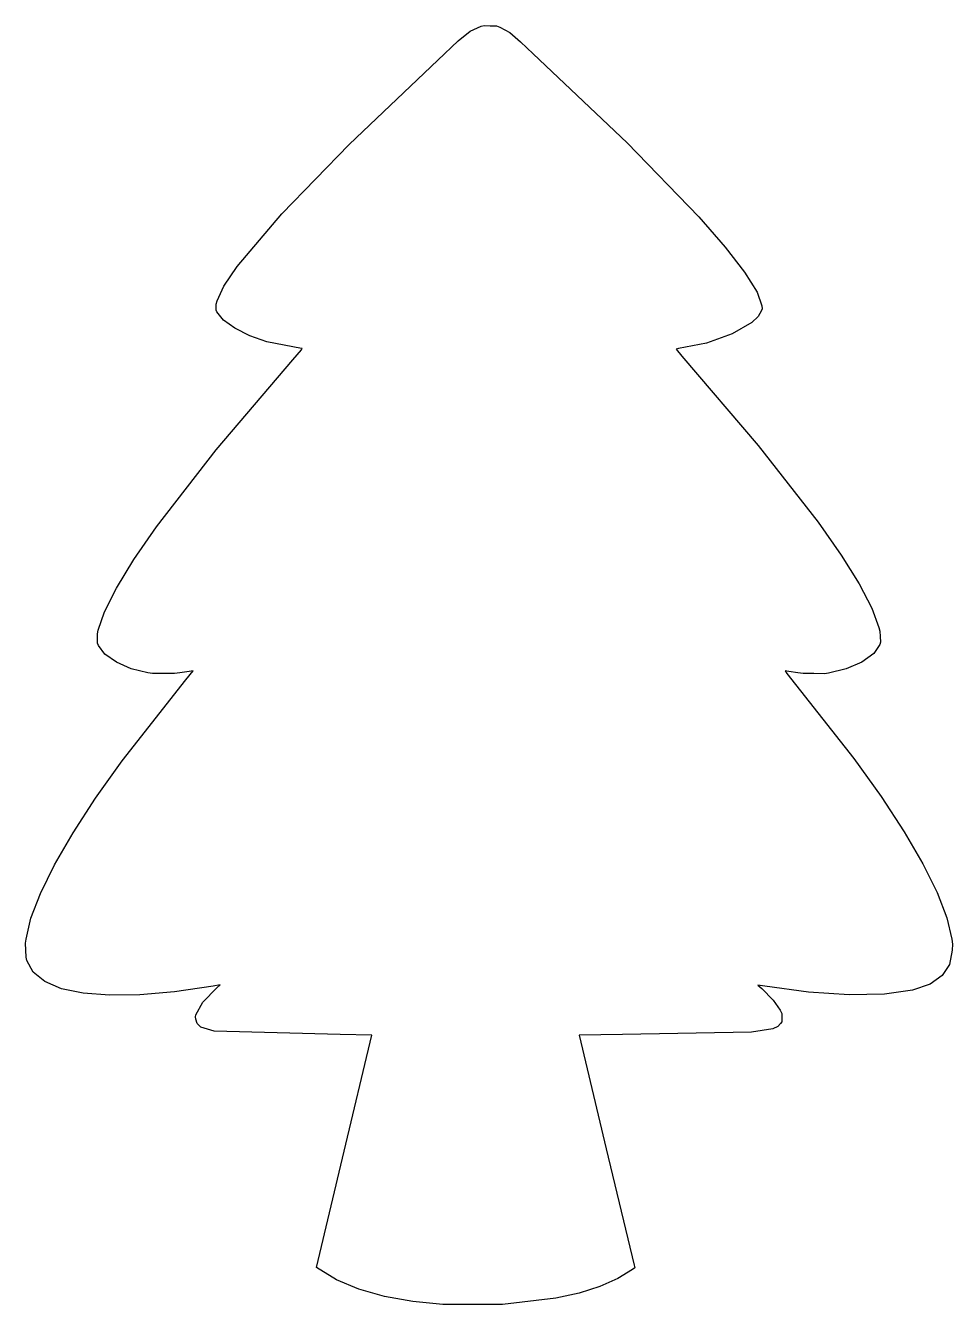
# Model space of a CAD drawing. Extents: x 133 to 211, y 46 to 154.
import ezdxf

# ---------------------------------------------------------------- set-up
doc = ezdxf.new("R2010")
doc.units = 0

msp = doc.modelspace()

# ---------------------------------------------------------------- linework, layer by layer
at = {"layer": 'Layer 1'}
for p, q in [((169.34664, 152.710612), (170.344693, 153.527899)), ((170.344693, 153.527899), (171.27757, 153.944518)), ((171.27757, 153.944518), (171.51888, 154.000858)), ((171.51888, 154.000858), (172.03942, 153.986378)), ((172.03942, 153.986378), (172.55996, 153.971898)), ((172.55996, 153.971898), (172.84915, 153.863136)), ((172.84915, 153.863136), (173.70162, 153.410713)), ((173.70162, 153.410713), (174.59003, 152.638034)), ((167.61194, 151.079539), (169.34664, 152.710612)), ((174.59003, 152.638034), (175.66584, 151.61446)), ((160.138006, 143.975994), (167.61194, 151.079539)), ((175.66584, 151.61446), (183.597172, 144.113343)), ((154.442448, 138.114994), (160.138006, 143.975994)), ((183.597172, 144.113343), (189.632575, 137.871704)), ((150.677228, 133.662201), (154.442448, 138.114994)), ((189.632575, 137.871704), (191.856094, 135.314977)), ((191.856094, 135.314977), (193.505781, 133.183263)), ((149.565983, 132.015653), (150.677228, 133.662201)), ((193.505781, 133.183263), (194.54835, 131.513278)), ((148.99431, 130.78328), (149.565983, 132.015653)), ((148.91011, 130.493101), (148.99431, 130.78328)), ((194.54835, 131.513278), (194.95052, 130.341737)), ((148.91087, 130.245389), (148.91011, 130.493101)), ((148.91163, 129.997677), (148.91087, 130.245389)), ((148.97633, 129.858866), (148.91163, 129.997677)), ((149.529997, 129.159446), (148.97633, 129.858866)), ((194.92612, 129.960008), (194.633013, 129.453184)), ((194.96962, 130.095856), (194.92612, 129.960008)), ((194.95052, 130.341737), (194.96962, 130.095856)), ((150.487988, 128.457254), (149.529997, 129.159446)), ((151.741482, 127.818284), (150.487988, 128.457254)), ((194.09868, 128.94304), (192.456166, 127.981087)), ((194.633013, 129.453184), (194.09868, 128.94304)), ((153.18166, 127.308532), (151.741482, 127.818284)), ((192.456166, 127.981087), (190.298231, 127.210736)), ((156.1022, 126.75312), (153.18166, 127.308532)), ((155.3891, 125.805421), (156.127932, 126.651691)), ((156.172362, 126.744643), (156.1022, 126.75312)), ((156.127932, 126.651691), (156.172362, 126.744643)), ((187.92453, 126.768572), (187.712858, 126.687434)), ((187.712858, 126.687434), (188.19912, 126.110976)), ((190.298231, 127.210736), (187.92453, 126.768572)), ((148.906848, 118.219932), (155.3891, 125.805421)), ((188.19912, 126.110976), (194.659092, 118.577014)), ((143.882344, 111.71185), (148.906848, 118.219932)), ((194.659092, 118.577014), (199.703478, 112.089189)), ((141.975989, 108.944162), (143.882344, 111.71185)), ((199.703478, 112.089189), (201.639533, 109.31363)), ((201.639533, 109.31363), (203.15534, 106.89087)), ((140.50516, 106.544614), (141.975989, 108.944162)), ((203.15534, 106.89087), (204.228781, 104.85133)), ((139.493555, 104.546137), (140.50516, 106.544614)), ((204.228781, 104.85133), (204.83774, 103.22543)), ((138.96487, 102.98166), (139.493555, 104.546137)), ((138.90317, 102.68669), (138.96487, 102.98166)), ((138.90367, 102.28761), (138.90317, 102.68669)), ((204.83774, 103.22543), (204.92434, 102.8949)), ((204.92434, 102.8949), (204.94424, 102.44257)), ((138.90418, 101.88853), (138.90367, 102.28761)), ((138.98188, 101.68892), (138.90418, 101.88853)), ((139.5243, 100.959394), (138.98188, 101.68892)), ((204.90524, 101.78777), (204.392053, 101.01726)), ((204.96414, 101.99024), (204.90524, 101.78777)), ((204.94424, 102.44257), (204.96414, 101.99024)), ((140.491731, 100.281051), (139.5243, 100.959394)), ((204.392053, 101.01726), (203.400184, 100.300774)), ((141.746122, 99.730263), (140.491731, 100.281051)), ((143.14942, 99.3834), (141.746122, 99.730263)), ((143.5485, 99.3222), (143.14942, 99.3834)), ((144.46812, 99.32176), (143.5485, 99.3222)), ((145.38774, 99.32131), (144.46812, 99.32176)), ((145.85622, 99.38271), (145.38774, 99.32131)), ((146.63703, 99.50816), (145.85622, 99.38271)), ((146.35253, 98.81224), (146.96019, 99.56276)), ((146.96019, 99.56276), (146.63703, 99.50816)), ((197.23348, 99.50817), (196.927644, 99.548818)), ((196.927644, 99.548818), (197.06385, 99.34435)), ((197.06385, 99.34435), (202.724092, 92.176311)), ((197.99694, 99.38316), (197.23348, 99.50817)), ((198.44808, 99.32226), (197.99694, 99.38316)), ((199.35034, 99.3214), (198.44808, 99.32226)), ((200.25261, 99.32054), (199.35034, 99.3214)), ((200.58229, 99.36694), (200.25261, 99.32054)), ((202.080105, 99.722578), (200.58229, 99.36694)), ((203.400184, 100.300774), (202.080105, 99.722578)), ((140.974354, 91.976961), (146.35253, 98.81224)), ((138.74093, 88.823557), (140.974354, 91.976961)), ((202.724092, 92.176311), (205.030004, 88.948605)), ((136.836128, 85.886688), (138.74093, 88.823557)), ((205.030004, 88.948605), (206.975134, 85.976665)), ((135.278579, 83.196636), (136.836128, 85.886688)), ((206.975134, 85.976665), (208.551001, 83.274161)), ((134.086919, 80.783688), (135.278579, 83.196636)), ((208.551001, 83.274161), (209.749124, 80.854761)), ((133.279782, 78.678124), (134.086919, 80.783688)), ((209.749124, 80.854761), (210.56102, 78.732135)), ((132.8758, 76.91023), (133.279782, 78.678124)), ((210.56102, 78.732135), (210.97821, 76.91995)), ((132.8339, 76.57087), (132.8758, 76.91023)), ((210.97821, 76.91995), (211.03521, 76.48617)), ((132.8518, 75.99061), (132.8339, 76.57087)), ((132.8697, 75.41036), (132.8518, 75.99061)), ((211.01751, 76.00033), (210.791115, 74.782423)), ((211.03521, 76.48617), (211.01751, 76.00033)), ((132.9435, 75.13274), (132.8697, 75.41036)), ((133.470461, 74.133084), (132.9435, 75.13274)), ((210.791115, 74.782423), (210.18354, 73.841134)), ((134.452102, 73.33536), (133.470461, 74.133084)), ((210.18354, 73.841134), (209.1528, 73.134225)), ((135.866259, 72.742632), (134.452102, 73.33536)), ((137.69077, 72.357966), (135.866259, 72.742632)), ((139.903471, 72.184426), (137.69077, 72.357966)), ((145.404794, 72.482978), (142.482201, 72.225075)), ((148.64909, 72.9612), (145.404794, 72.482978)), ((147.786979, 71.59838), (148.97238, 72.80456)), ((149.2479, 73.0539), (148.64909, 72.9612)), ((148.97238, 72.80456), (149.2479, 73.0539)), ((195.20337, 72.96162), (194.62094, 73.05152)), ((194.62094, 73.05152), (194.95062, 72.74664)), ((194.95062, 72.74664), (195.917511, 71.783321)), ((198.904347, 72.447428), (195.20337, 72.96162)), ((202.325599, 72.215928), (198.904347, 72.447428)), ((207.65691, 72.61946), (205.299121, 72.271733)), ((209.1528, 73.134225), (207.65691, 72.61946)), ((142.482201, 72.225075), (139.903471, 72.184426)), ((147.20979, 70.53947), (147.786979, 71.59838)), ((195.917511, 71.783321), (196.51379, 70.9215)), ((205.299121, 72.271733), (202.325599, 72.215928)), ((147.16609, 70.35345), (147.20979, 70.53947)), ((147.18619, 70.18379), (147.16609, 70.35345)), ((147.320191, 69.807045), (147.18619, 70.18379)), ((196.51379, 70.9215), (196.64353, 70.6561)), ((196.64353, 70.6561), (196.64353, 70.30351)), ((196.64353, 70.30351), (196.64353, 69.95091)), ((147.623455, 69.508868), (147.320191, 69.807045)), ((148.73647, 69.14908), (147.623455, 69.508868)), ((159.36416, 68.88176), (148.73647, 69.14908)), ((194.09241, 69.084086), (183.2038, 68.87224)), ((195.886518, 69.345819), (194.09241, 69.084086)), ((196.294757, 69.545164), (195.886518, 69.345819)), ((196.53854, 69.80141), (196.294757, 69.545164)), ((196.64353, 69.95091), (196.53854, 69.80141)), ((162.06229, 68.83296), (159.36416, 68.88176)), ((159.71986, 59.03213), (162.06229, 68.83296)), ((183.2038, 68.87224), (179.5387, 68.83024)), ((179.5387, 68.83024), (181.82829, 59.22163)), ((157.37845, 49.21574), (159.71986, 59.03213)), ((181.82829, 59.22163), (184.17962, 49.4108)), ((159.06051, 48.1713), (157.37845, 49.21574)), ((184.03741, 49.04998), (182.805052, 48.28116)), ((184.22982, 49.19525), (184.03741, 49.04998)), ((184.17962, 49.4108), (184.22982, 49.19525)), ((160.964059, 47.389451), (159.06051, 48.1713)), ((181.296794, 47.616426), (179.541121, 47.061022)), ((182.805052, 48.28116), (181.296794, 47.616426)), ((163.128606, 46.777491), (160.964059, 47.389451)), ((165.506103, 46.346456), (163.128606, 46.777491)), ((177.566518, 46.62019), (173.074462, 46.103211)), ((179.541121, 47.061022), (177.566518, 46.62019)), ((168.0485, 46.10738), (165.506103, 46.346456)), ((168.04851, 46.10743), (168.0485, 46.10738)), ((173.074462, 46.103211), (168.04851, 46.10743))]:
    msp.add_line(p, q, dxfattribs=at)

doc.saveas('drawing.dxf')
